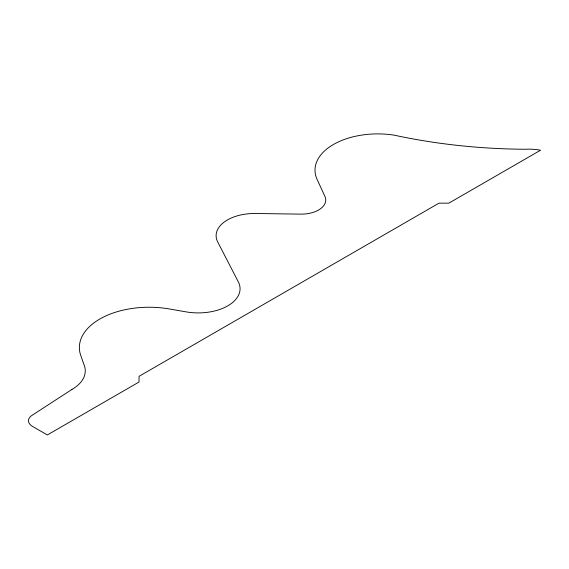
<?xml version="1.0" encoding="UTF-8"?>
<svg xmlns="http://www.w3.org/2000/svg" width="569" height="569" viewBox="0 0 569 569"><rect width="100%" height="100%" fill="white"/><g stroke="black" fill="none" stroke-linecap="round" stroke-linejoin="round"><path stroke-width="0.85" d="M71.993 389.402L32.533 415.036A13.948 8.051 0 0 0 32.533 426.423L47.334 434.965L139.035 382.019L139.035 376.329L438.984 203.154L448.849 203.154L540.55 150.209A38.116 22.006 0 0 0 525.194 149.256A385.412 222.515 0 0 1 393.99 135.123A62.775 36.245 0 0 0 317.118 179.455L324.935 196.419A24.41 14.097 0 0 1 300.745 214.129L255.417 213.496A38.365 22.148 0 0 0 217.721 241.967L238.319 281.847A41.85 24.161 0 0 1 227.756 305.859A41.85 24.161 0 0 1 186.134 311.883L169.256 308.946A69.752 40.271 0 0 0 80.784 355.561L84.354 365.661A45.335 26.174 0 0 1 71.993 389.402"/></g></svg>
